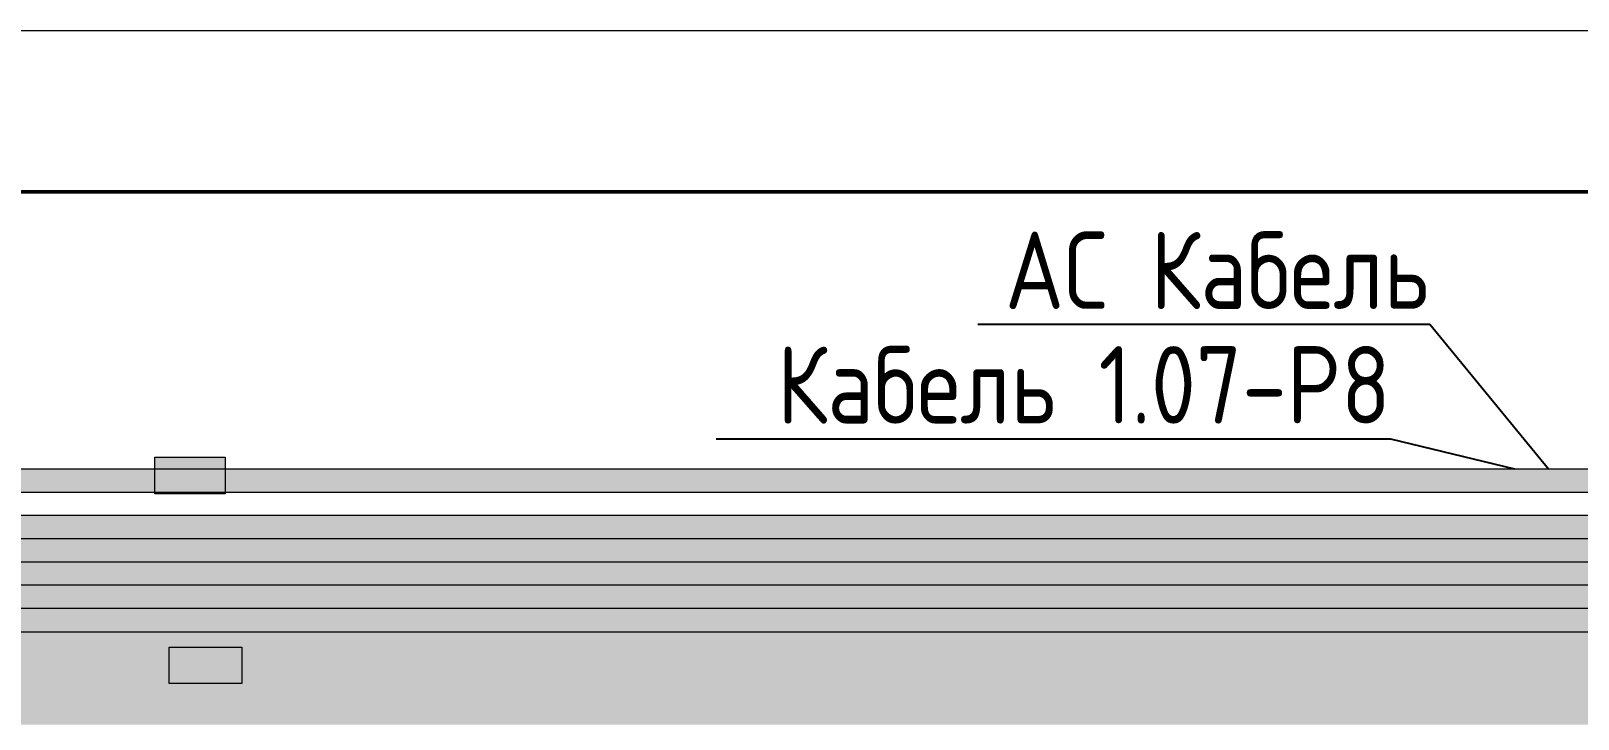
# Model space of a CAD drawing. Header units: millimetres. Extents: x 1499747 to 4230374, y -28481 to 441852.
# Drawn here: x 4028445 to 4038439, y 408714 to 413159 of the extents above; entities that cross this region are included whole.
import ezdxf
from ezdxf import colors
from ezdxf.entities.mleader import LeaderData, LeaderLine
from ezdxf.enums import TextEntityAlignment as Align
from ezdxf.math import Vec2, Vec3

# ---------------------------------------------------------------- set-up
doc = ezdxf.new("R2010")
doc.units = ezdxf.units.MM
doc.header["$MEASUREMENT"] = 0
doc.layers.add('ТП', color=250, linetype='Continuous', lineweight=30)
doc.layers.add('Чертеж и Рисунок', color=7, linetype='Continuous')
doc.styles.add('ISOCPEUR_4', font='isocpeur.ttf', dxfattribs={"width": 0.85, "height": 250})
doc.styles.add('СПДС', font='isocpeur.ttf', dxfattribs={"width": 0.9})

# ---------------------------------------------------------------- blocks, each defined once
blk = doc.blocks.new('*U32')
at = {"lineweight": 0}
blk.add_lwpolyline([(-415, -5), (5, -5), (5, 292), (-415, 292)], close=True, dxfattribs=at)
at = {"color": 0, "linetype": 'Continuous', "lineweight": 50}
blk.add_lwpolyline([(-395, 287), (0, 287), (0, 0), (-395, 0)], close=True, dxfattribs=at)
at = {"style": 'СПДС'}
for tag, p in [('ШИФР_ПРОЕКТА_ЛИСТ2', (-65, 7.5)), ('ЛИСТ_второй', (-5, 5))]:
    blk.add_attdef(tag, text='', height=2.5, dxfattribs=at).set_placement(p, align=Align.MIDDLE_CENTER)

msp = doc.modelspace()

# ---------------------------------------------------------------- hatches: boundary and pattern name
at = {"layer": 'Чертеж и Рисунок', "linetype": 'Continuous', "lineweight": 0, "true_color": 0xffffff}
for points in [[(4029245.23517, 410170.03706), (4029700.33587, 410170.03706), (4029700.33587, 410405.75742), (4029245.23517, 410405.75742)], [(4029339.33531, 408943.18518), (4029807.33603, 408943.18518), (4029807.33603, 409178.90554), (4029339.33531, 409178.90554)]]:
    msp.add_hatch(color=7, dxfattribs=at).paths.add_polyline_path(points)
at = {"layer": 'Чертеж и Рисунок', "linetype": 'Continuous', "lineweight": 0, "true_color": 0x2e2e2e}
for points in [[(4021241.89294, 410328.3873), (4021241.89294, 410178.38707), (4053715.57256, 410178.38707), (4054334.6735, 410328.3873)], [(4021241.89294, 410028.38684), (4021241.89294, 409878.38661), (4052477.37066, 409878.38661), (4053041.97153, 410015.17682), (4053096.47161, 410028.38684)], [(4021241.89294, 409578.38616), (4051239.16877, 409578.38616), (4051858.26972, 409728.38638), (4021241.89294, 409728.38638)], [(4021241.89294, 409428.38593), (4021241.89294, 409278.3857), (4021241.97294, 409278.3857), (4049943.16679, 409278.3857), (4050000.96688, 409278.3857), (4050620.06783, 409428.38593)], [(4021241.97294, 409278.3857), (4021241.97294, 408678.46478), (4049941.96679, 408678.46478), (4049941.96679, 409264.08568), (4049943.16679, 409264.37568), (4049943.16679, 409278.3857)]]:
    msp.add_hatch(color=250, dxfattribs=at).paths.add_polyline_path(points)
at = {"layer": 'Чертеж и Рисунок', "linetype": 'Continuous', "lineweight": 0, "true_color": 0x606060}
for points in [[(4021591.97348, 409728.38638), (4051441.96908, 409728.38638), (4051441.96908, 409878.38661), (4021591.97348, 409878.38661)], [(4021591.97348, 409578.38616), (4021591.97348, 409428.38593), (4050620.06783, 409428.38593), (4051239.16877, 409578.38616)]]:
    msp.add_hatch(color=251, dxfattribs=at).paths.add_polyline_path(points)

# ---------------------------------------------------------------- linework, layer by layer
at = {"layer": 'Чертеж и Рисунок', "color": 7, "linetype": 'Continuous', "lineweight": 5}
for points in [[(4029245.23517, 410170.03706), (4029245.23517, 410405.75742)], [(4029245.23517, 410405.75742), (4029700.33587, 410405.75742)], [(4029700.33587, 410405.75742), (4029700.33587, 410170.03706)], [(4054334.6735, 410328.3873), (4021241.89294, 410328.3873)], [(4053715.57256, 410178.38707), (4021241.89294, 410178.38707)], [(4029700.33587, 410170.03706), (4029245.23517, 410170.03706)], [(4053096.47161, 410028.38684), (4021241.89294, 410028.38684)], [(4052477.37066, 409878.38661), (4021241.89294, 409878.38661)], [(4051858.26972, 409728.38638), (4021241.89294, 409728.38638)], [(4051239.16877, 409578.38616), (4021241.89294, 409578.38616)], [(4050620.06783, 409428.38593), (4021241.89294, 409428.38593)], [(4021241.97294, 409278.3857), (4049943.16679, 409278.3857)], [(4029339.33531, 408943.18518), (4029339.33531, 409178.90554)], [(4029339.33531, 409178.90554), (4029807.33603, 409178.90554)], [(4029807.33603, 409178.90554), (4029807.33603, 408943.18518)], [(4029807.33603, 408943.18518), (4029339.33531, 408943.18518)]]:
    msp.add_lwpolyline(points, dxfattribs=at)

# ---------------------------------------------------------------- block references
at = {"lineweight": 0, "xscale": 207.9448740141517, "yscale": 207.9448740141517, "zscale": 207.9448740141517}
msp.add_blockref('*U32', (4086956.71919, 352439.18272), dxfattribs=at)

# ---------------------------------------------------------------- leaders
at = {"layer": 'ТП', "lineweight": 30}
ml = msp.add_multileader_mtext('Standard', dxfattribs=at)
ml.set_content('АС Кабель', color=256, style='ISOCPEUR_4')
ml.set_leader_properties()
ml.build(insert=Vec2(0, 0))
ml.multileader.update_dxf_attribs({"text_right_attachment_type": 6, "dogleg_length": 0.36, "arrow_head_size": 0.18})
ctx = ml.context
ctx.base_point, ctx.char_height, ctx.arrow_head_size, ctx.landing_gap_size, ctx.plane_origin = Vec3(4034761.53753, 411613.25891), 500, 0.18, 0.09, Vec3(4041951.26128, 412754.54119)
ctx.right_attachment, ctx.text_align_type = 6, 2
notes = []
notes.append((ctx, [(1, (1, 1, 0), (4037482.07753, 411263.25891), (-1, 0), 0.36, [(0, [(4038249.4089, 410328.3873)], 0, [])])]))
ctx.mtext.insert, ctx.mtext.width, ctx.mtext.alignment, ctx.mtext.flow_direction = Vec3(4037481.62753, 411863.25891), 4356.3796201, 3, 5
ml = msp.add_multileader_mtext('Standard', dxfattribs=at)
ml.set_content('Кабель 1.07-P8 ', color=256, style='ISOCPEUR_4')
ml.set_leader_properties()
ml.build(insert=Vec2(0, 0))
ml.multileader.update_dxf_attribs({"text_right_attachment_type": 6, "dogleg_length": 0.36, "arrow_head_size": 0.18})
ctx = ml.context
ctx.base_point, ctx.char_height, ctx.arrow_head_size, ctx.landing_gap_size, ctx.plane_origin = Vec3(4033319.04135, 410873.12118), 500, 0.18, 0.09, Vec3(4043901.71517, 410414.04361)
ctx.right_attachment, ctx.text_align_type = 6, 2
notes.append((ctx, [(1, (1, 1, 0), (4037229.58135, 410523.12118), (-1, 0), 0.36, [(0, [(4038031.66363, 410328.3873)], 0, [])])]))
ctx.mtext.insert, ctx.mtext.width, ctx.mtext.alignment, ctx.mtext.flow_direction = Vec3(4037229.13135, 411123.12118), 4356.3796201, 3, 5
for ctx, leaders in notes:
    for number, flags, end, landing, length, lines in leaders:
        leader = LeaderData()
        leader.index, (leader.has_last_leader_line, leader.has_dogleg_vector, leader.attachment_direction) = number, flags
        leader.last_leader_point, leader.dogleg_vector, leader.dogleg_length = Vec3(end), Vec3(landing), length
        for number, points, colour, breaks in lines:
            line = LeaderLine()
            line.index, line.vertices, line.color, line.breaks = number, Vec3.list(points), colors.encode_raw_color(colour), breaks
            leader.lines.append(line)
        ctx.leaders.append(leader)

doc.saveas('drawing.dxf')
